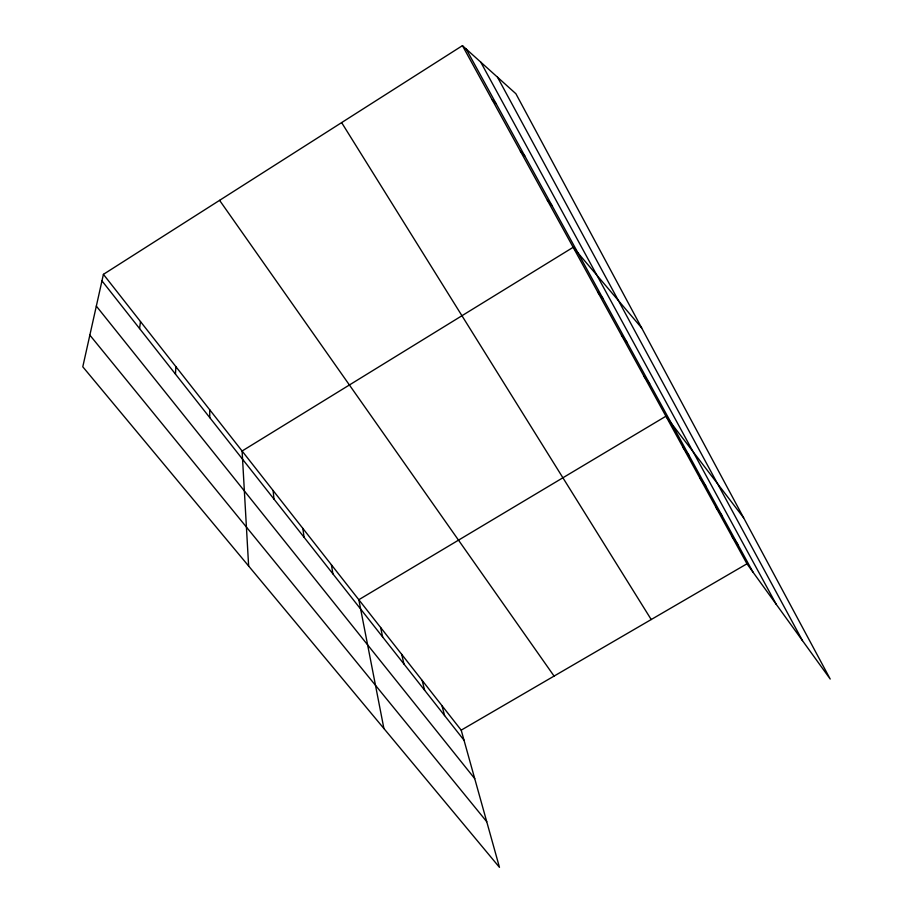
<?xml version="1.0" encoding="UTF-8"?>
<svg xmlns="http://www.w3.org/2000/svg" width="913" height="913" viewBox="0 0 913 913"><rect width="100%" height="100%" fill="white"/><g stroke="black" fill="none" stroke-linecap="round" stroke-linejoin="round"><path stroke-width="1.37" d="M175.467 374.113L175.878 366.649M139.575 328.566L140.476 321.559M103.42 274.345L82.786 366.798L499.468 867.35L461.202 730.149L103.42 274.345L462.435 45.65L515.902 93.742L830.214 679.044L746.96 563.8L462.435 45.65M461.202 730.149L746.96 563.8M492.084 99.643L496.158 103.694M520.353 151.136L524.735 155.815M547.355 200.301L552 205.539M641.691 327.984L573.17 247.297L242.093 451.011L248.633 566.026M597.855 292.263L602.957 298.471M89.851 335.128L486.732 821.7M96.333 306.095L474.726 778.629M621.502 335.333L626.797 341.953M101.971 280.85L464.009 740.215M644.179 376.613L649.634 383.608M743.627 517.785L665.919 416.225L358.82 599.715L383.905 728.528M683.198 447.678L688.927 455.267M699.917 478.115L705.749 485.944M716.1 507.594L722.023 515.64M731.77 536.136L737.784 544.376M219.588 200.346L554.077 676.088M341.633 122.604L651.22 619.539M466.178 49.017L753.054 572.234M480.729 62.107L776.312 604.44M497.517 77.206L802.459 640.606M441.972 705.658L444.608 715.609M422.16 680.402L424.613 690.228M401.709 654.359L403.968 664.036M380.607 627.471L382.65 636.989M331.408 564.793L332.925 573.9M302.865 528.422L304.063 537.278M273.124 490.532L273.968 499.091M209.716 409.754L209.762 417.629"/></g></svg>
